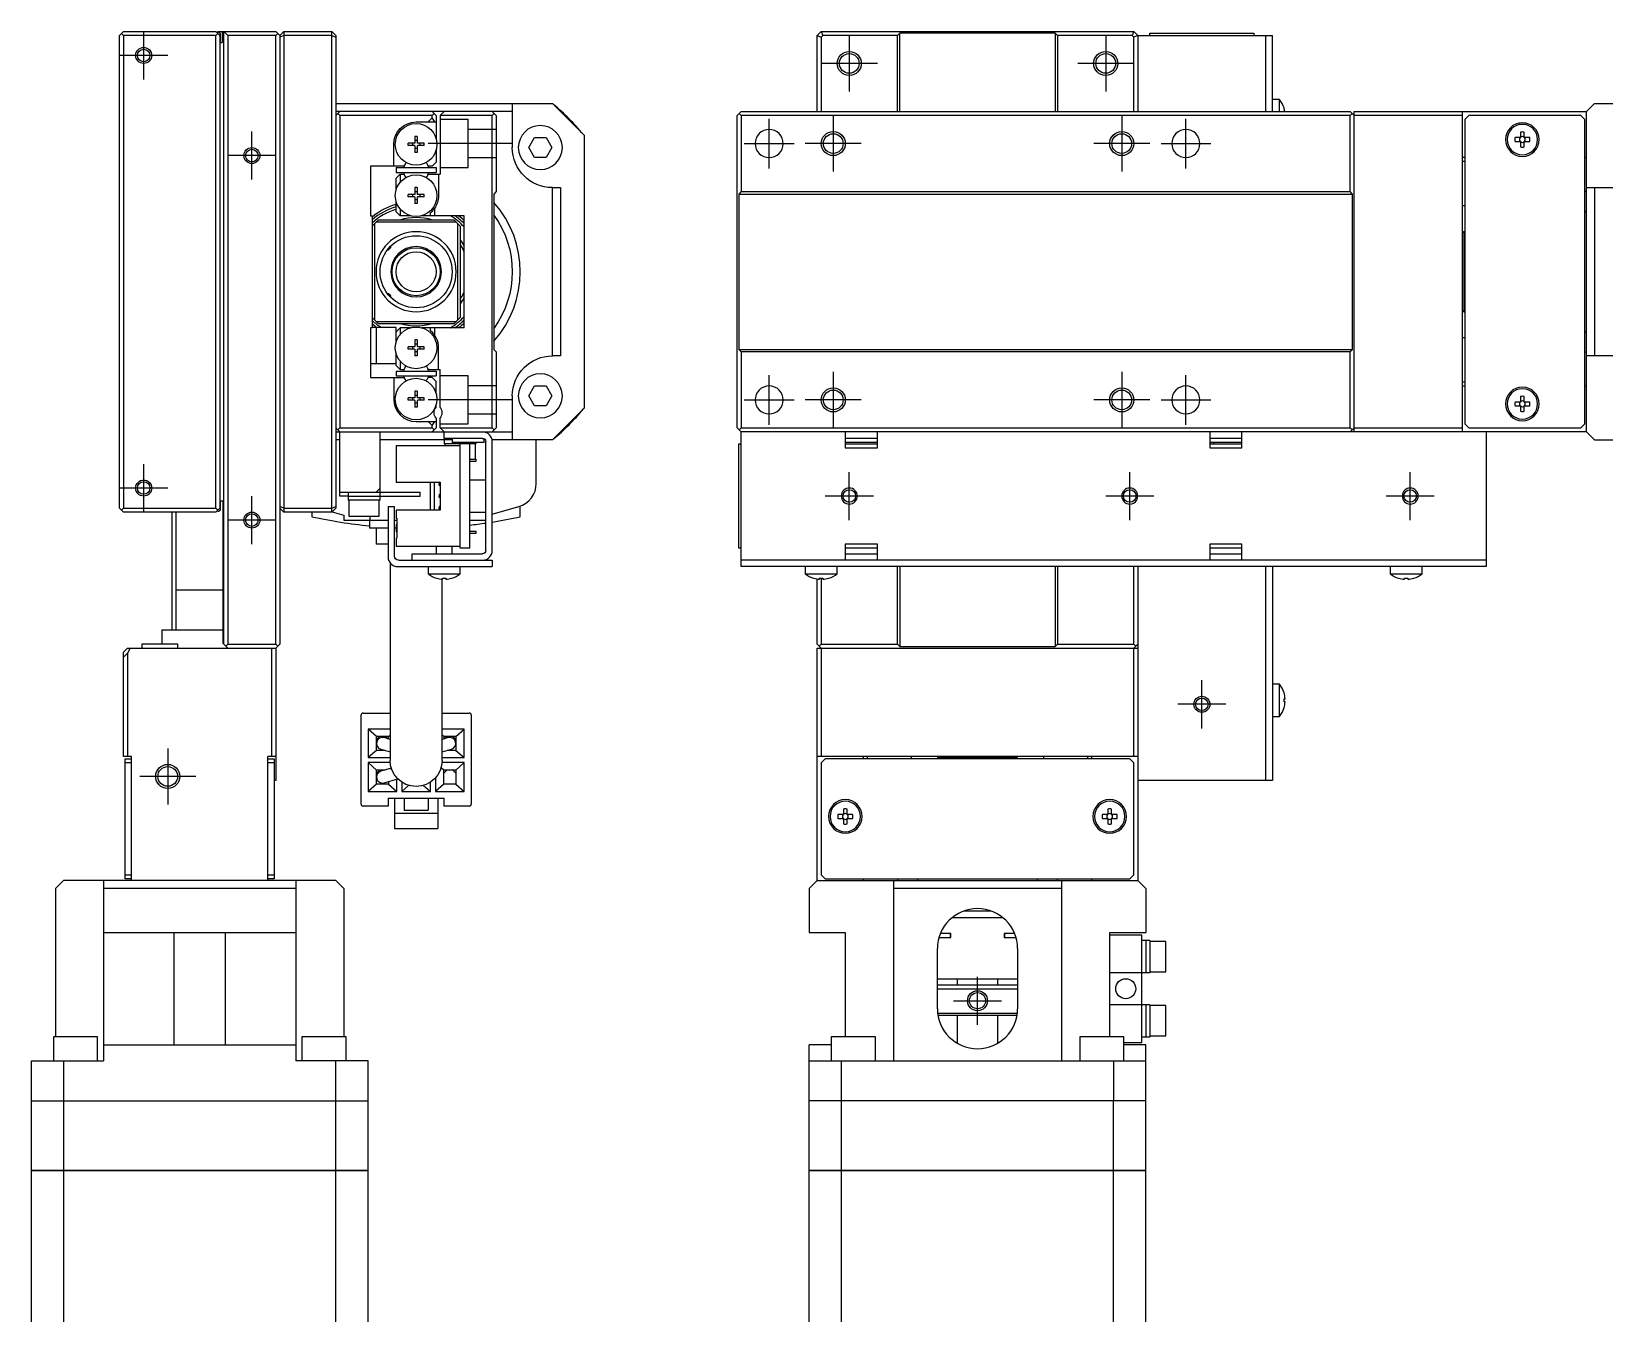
# Model space of a CAD drawing. Extents: x 0 to 805, y -8 to 496.
# Drawn here: x 397.1 to 593.4, y 246.7 to 406.8 of the extents above; entities that cross this region are included whole.
import ezdxf

# ---------------------------------------------------------------- set-up
doc = ezdxf.new("R2010")
doc.units = 0
doc.header["$LTSCALE"] = 0.5
doc.linetypes.add('CENTER', pattern=[50.8, 31.75, -6.35, 6.35, -6.35])
doc.linetypes.add('DASHED', pattern=[19.05, 12.7, -6.35])
for name, color, linetype in [('MSM_CENTER', 1, 'CENTER'), ('MSM_CONTINUOUS', 7, 'CONTINUOUS'), ('MSM_DASHED', 4, 'DASHED'), ('MSM_NARROW', 5, 'CONTINUOUS')]:
    doc.layers.add(name, color=color, linetype=linetype)

msp = doc.modelspace()

# ---------------------------------------------------------------- linework, layer by layer
at = {"layer": 'MSM_CENTER'}
for p, q in [((411.09, 400.8), (411.09, 406.8)), ((499.15, 406.3), (499.15, 399.3)), ((531.15, 406.3), (531.15, 399.3)), ((414.09, 403.8), (408.09, 403.8)), ((502.65, 402.8), (495.65, 402.8)), ((534.65, 402.8), (527.65, 402.8)), ((489.15, 389.7), (489.15, 395.9)), ((497.15, 396.3), (497.15, 389.3)), ((533.15, 396.3), (533.15, 389.3)), ((541.15, 389.7), (541.15, 395.9)), ((424.59, 388.3), (424.59, 394.3)), ((457.09, 392.8), (446.59, 392.8)), ((486.05, 392.8), (492.25, 392.8)), ((500.65, 392.8), (493.65, 392.8)), ((536.65, 392.8), (529.65, 392.8)), ((538.05, 392.8), (544.25, 392.8)), ((427.59, 391.3), (421.59, 391.3)), ((489.15, 357.7), (489.15, 363.9)), ((497.15, 364.3), (497.15, 357.3)), ((533.15, 364.3), (533.15, 357.3)), ((541.15, 357.7), (541.15, 363.9)), ((457.09, 360.8), (446.59, 360.8)), ((486.05, 360.8), (492.25, 360.8)), ((500.65, 360.8), (493.65, 360.8)), ((536.65, 360.8), (529.65, 360.8)), ((538.05, 360.8), (544.25, 360.8)), ((411.09, 346.8), (411.09, 352.8)), ((499.15, 345.8), (499.15, 351.8)), ((534.15, 345.8), (534.15, 351.8)), ((569.15, 345.8), (569.15, 351.8)), ((414.09, 349.8), (408.09, 349.8)), ((424.59, 342.8), (424.59, 348.8)), ((502.15, 348.8), (496.15, 348.8)), ((537.15, 348.8), (531.15, 348.8)), ((572.15, 348.8), (566.15, 348.8)), ((427.59, 345.8), (421.59, 345.8)), ((543.15, 319.8), (543.15, 325.8)), ((546.15, 322.8), (540.15, 322.8)), ((414.09, 317.3), (414.09, 310.3)), ((417.59, 313.8), (410.59, 313.8)), ((515.15, 282.8), (515.15, 288.8)), ((512.15, 285.8), (518.15, 285.8))]:
    msp.add_line(p, q, dxfattribs=at)
at = {"layer": 'MSM_CONTINUOUS'}
for p, q in [((408.59, 406.8), (408.09, 406.3)), ((408.59, 406.3), (408.34, 406.55)), ((408.59, 406.8), (420.09, 406.8)), ((420.09, 406.8), (420.59, 406.3)), ((420.34, 406.55), (420.09, 406.3)), ((420.19, 406.7), (420.39, 406.7)), ((420.29, 406.7), (420.39, 406.8)), ((420.39, 406.8), (427.59, 406.8)), ((420.69, 405.7), (420.69, 406.4)), ((420.89, 406.8), (420.89, 405.4)), ((421.59, 406.3), (421.09, 406.8)), ((421.09, 330.3), (421.09, 406.8)), ((427.59, 406.8), (428.09, 406.3)), ((427.84, 406.55), (427.59, 406.3)), ((428.59, 406.8), (428.09, 406.3)), ((428.59, 406.8), (434.59, 406.8)), ((428.59, 406.8), (428.59, 346.8)), ((434.59, 406.8), (435.09, 406.3)), ((434.59, 346.8), (434.59, 406.8)), ((495.15, 406.3), (495.65, 406.8)), ((495.65, 406.8), (495.86, 406.3)), ((495.65, 406.8), (534.65, 406.8)), ((505.15, 406.3), (505.45, 406.6)), ((524.85, 406.6), (505.45, 406.6)), ((505.45, 396.8), (505.45, 406.6)), ((524.85, 406.6), (525.15, 406.3)), ((524.85, 406.6), (524.85, 396.8)), ((534.65, 406.8), (534.45, 406.3)), ((534.65, 406.8), (535.15, 406.3)), ((536.65, 406.6), (549.65, 406.6)), ((536.65, 406.3), (536.65, 406.6)), ((549.65, 406.6), (549.65, 406.3)), ((408.09, 347.3), (408.09, 406.3)), ((420.09, 406.3), (408.59, 406.3)), ((408.59, 406.3), (408.59, 347.3)), ((420.09, 347.3), (420.09, 406.3)), ((420.59, 406.3), (420.59, 347.3)), ((420.59, 405.4), (420.89, 405.4)), ((421.59, 406.3), (421.59, 330.3)), ((427.59, 406.3), (421.59, 406.3)), ((427.59, 330.3), (427.59, 406.3)), ((428.09, 406.3), (428.09, 330.3)), ((428.59, 406.3), (428.09, 406.09)), ((434.59, 406.3), (428.59, 406.3)), ((434.59, 406.3), (435.09, 406.09)), ((435.09, 406.3), (435.09, 347.3)), ((495.15, 396.8), (495.15, 406.3)), ((495.15, 406.3), (495.65, 406.09)), ((495.86, 406.3), (495.65, 406.09)), ((495.65, 406.09), (495.65, 396.8)), ((505.15, 406.3), (495.86, 406.3)), ((505.15, 396.8), (505.15, 406.3)), ((534.45, 406.3), (525.15, 406.3)), ((525.15, 406.3), (525.15, 396.8)), ((534.65, 406.09), (534.45, 406.3)), ((535.15, 406.3), (534.65, 406.09)), ((534.65, 396.8), (534.65, 406.09)), ((535.15, 406.3), (551.95, 406.3)), ((535.15, 406.3), (535.15, 396.8)), ((551.15, 396.8), (551.15, 406.3)), ((551.95, 396.8), (551.95, 406.3)), ((435.09, 397.8), (462.09, 397.8)), ((457.09, 396.8), (435.09, 396.8)), ((435.09, 396.3), (435.59, 396.8)), ((447.09, 396.8), (447.59, 396.3)), ((448.09, 396.3), (448.59, 396.8)), ((454.59, 396.8), (454.84, 396.55)), ((457.09, 397.8), (457.09, 392.3)), ((466.09, 393.8), (462.09, 397.8)), ((485.65, 396.8), (485.4, 396.55)), ((485.65, 396.8), (561.65, 396.8)), ((552.85, 398.3), (551.95, 398.3)), ((552.85, 396.8), (552.85, 398.3)), ((553.41, 397.23), (553.41, 397.25)), ((561.9, 396.55), (561.65, 396.8)), ((562.15, 396.8), (591.15, 396.8)), ((562.15, 356.8), (562.15, 396.8)), ((575.65, 396.8), (575.65, 356.8)), ((592.15, 397.8), (591.15, 396.8)), ((591.15, 356.8), (591.15, 396.8)), ((592.15, 397.8), (597.65, 397.8)), ((435.59, 396.3), (435.34, 396.55)), ((435.59, 396.3), (435.59, 357.3)), ((447.09, 396.3), (435.59, 396.3)), ((445.09, 395.5), (447.59, 395.5)), ((447.09, 396), (446.59, 395.5)), ((447.34, 396.55), (447.09, 396.3)), ((447.09, 396), (447.09, 396.3)), ((447.44, 395.5), (447.09, 396)), ((447.59, 396.3), (447.59, 393.41)), ((448.09, 396.3), (448.09, 389)), ((454.59, 396.3), (448.09, 396.3)), ((454.84, 396.55), (454.59, 396.3)), ((454.59, 357.3), (454.59, 396.3)), ((454.84, 396.55), (455.09, 396.3)), ((455.09, 396.3), (455.09, 386.8)), ((485.4, 396.55), (485.15, 396.3)), ((485.15, 357.3), (485.15, 396.3)), ((485.4, 396.55), (485.65, 396.3)), ((485.65, 396.3), (485.65, 386.8)), ((561.65, 396.3), (485.65, 396.3)), ((561.65, 396.3), (561.9, 396.55)), ((561.65, 386.8), (561.65, 396.3)), ((562.15, 396.3), (561.9, 396.55)), ((575.65, 396.3), (562.15, 396.3)), ((576.45, 396.3), (575.95, 395.8)), ((575.95, 395.8), (575.95, 357.8)), ((590.45, 396.3), (576.45, 396.3)), ((590.95, 395.8), (590.45, 396.3)), ((590.95, 357.8), (590.95, 395.8)), ((442.29, 390), (442.29, 392.7)), ((444.88, 392.84), (444.09, 392.84)), ((444.09, 392.55), (444.09, 392.84)), ((444.62, 392.84), (444.62, 392.55)), ((445.23, 393.7), (444.94, 393.7)), ((444.94, 393.7), (444.94, 392.9)), ((445.23, 393.17), (444.94, 393.17)), ((445.23, 393.7), (445.23, 392.9)), ((446.09, 392.84), (445.29, 392.84)), ((445.56, 392.84), (445.56, 392.55)), ((446.09, 392.55), (446.09, 392.84)), ((459.14, 392.3), (459.86, 393.55)), ((459.86, 393.55), (461.31, 393.55)), ((461.31, 393.55), (462.03, 392.3)), ((466.09, 359.8), (466.09, 393.8)), ((582.91, 393.54), (582.23, 393.54)), ((582.23, 393.06), (582.91, 393.06)), ((582.91, 394.22), (582.91, 393.54)), ((582.91, 393.06), (582.91, 392.38)), ((583.39, 393.54), (583.39, 394.22)), ((584.07, 393.54), (583.39, 393.54)), ((583.39, 392.38), (583.39, 393.06)), ((583.39, 393.06), (584.07, 393.06)), ((444.88, 392.55), (444.09, 392.55)), ((444.94, 392.49), (444.94, 391.7)), ((444.94, 392.23), (445.23, 392.23)), ((445.23, 391.7), (444.94, 391.7)), ((445.23, 392.49), (445.23, 391.7)), ((446.09, 392.55), (445.29, 392.55)), ((447.59, 391.98), (447.59, 390.5)), ((459.86, 391.05), (459.14, 392.3)), ((461.31, 391.05), (459.86, 391.05)), ((462.03, 392.3), (461.31, 391.05)), ((575.95, 391.05), (575.65, 391.05)), ((591.15, 391.05), (590.95, 391.05)), ((443.57, 390), (439.39, 390)), ((439.39, 390), (439.39, 383.8)), ((442.59, 389.8), (442.59, 389.2)), ((442.59, 389.8), (447.59, 389.8)), ((442.59, 389.2), (447.59, 389.2)), ((442.59, 388.5), (443.09, 389)), ((443.09, 389), (443.09, 387.96)), ((443.09, 389), (443.54, 389)), ((443.54, 389), (443.76, 388.62)), ((443.76, 390.32), (443.57, 390)), ((446.6, 390), (446.55, 390.09)), ((446.55, 388.86), (446.63, 389)), ((447.09, 390), (446.6, 390)), ((446.63, 389), (448.09, 389)), ((447.09, 390), (447.59, 390.5)), ((447.59, 389.8), (447.59, 389.2)), ((447.89, 389), (447.89, 386.3)), ((575.95, 390.55), (575.65, 390.55)), ((442.59, 387.01), (442.59, 388.5)), ((445.23, 387.3), (444.94, 387.3)), ((444.94, 387.3), (444.94, 386.5)), ((445.23, 386.77), (444.94, 386.77)), ((445.23, 387.3), (445.23, 386.5)), ((455.09, 386.8), (454.79, 386.5)), ((462.09, 366.3), (462.09, 387.3)), ((462.09, 387.3), (463.09, 387.3)), ((463.09, 387.3), (463.09, 366.3)), ((485.65, 386.8), (485.35, 386.5)), ((485.65, 386.8), (561.65, 386.8)), ((561.95, 386.5), (561.65, 386.8)), ((591.15, 386.8), (590.95, 386.8)), ((591.15, 387.3), (613.65, 387.3)), ((592.15, 387.3), (592.15, 366.3)), ((442.59, 384.3), (442.59, 385.58)), ((444.88, 386.44), (444.09, 386.44)), ((444.09, 386.15), (444.09, 386.44)), ((444.88, 386.15), (444.09, 386.15)), ((444.62, 386.44), (444.62, 386.15)), ((444.94, 386.09), (444.94, 385.3)), ((444.94, 385.83), (445.23, 385.83)), ((445.23, 385.3), (444.94, 385.3)), ((445.23, 386.09), (445.23, 385.3)), ((446.09, 386.44), (445.29, 386.44)), ((446.09, 386.15), (445.29, 386.15)), ((445.56, 386.44), (445.56, 386.15)), ((446.09, 386.15), (446.09, 386.44)), ((454.79, 386.5), (454.79, 367.1)), ((485.35, 386.5), (485.35, 367.1)), ((485.35, 386.5), (561.95, 386.5)), ((561.95, 367.1), (561.95, 386.5)), ((575.65, 385.05), (575.95, 385.05)), ((439.39, 383.8), (439.59, 383.8)), ((439.59, 383.8), (439.59, 369.8)), ((440.09, 383), (439.89, 382.8)), ((440.09, 383), (440.39, 383.3)), ((450.09, 383), (440.09, 383)), ((440.39, 383.3), (449.79, 383.3)), ((443.09, 383.8), (442.59, 384.3)), ((443.09, 384.64), (443.09, 383.8)), ((444.37, 383.8), (443.09, 383.8)), ((451.09, 383.8), (445.8, 383.8)), ((446.89, 383.8), (446.89, 384.15)), ((447.39, 384.7), (447.39, 383.8)), ((449.79, 383.3), (450.59, 382.5)), ((451.09, 369.8), (451.09, 383.8)), ((591.15, 384.3), (590.95, 384.3)), ((439.59, 382.5), (439.89, 382.8)), ((439.89, 382.8), (439.89, 370.8)), ((450.29, 370.8), (450.29, 382.8)), ((450.59, 382.5), (450.59, 371.1)), ((575.85, 381.8), (575.65, 381.6)), ((575.85, 381.8), (575.85, 371.8)), ((575.95, 381.8), (575.85, 381.8)), ((441.52, 379.55), (441.66, 379.55)), ((441.66, 379.55), (441.89, 379.77)), ((441.66, 379.55), (441.66, 379.72)), ((441.89, 379.96), (441.89, 379.77)), ((443.71, 379.6), (443.64, 379.6)), ((443.71, 379.6), (443.78, 379.66)), ((446.4, 379.66), (446.46, 379.6)), ((446.53, 379.6), (446.46, 379.6)), ((442.12, 377.86), (442.12, 377.86)), ((448.05, 377.86), (448.05, 377.86)), ((441.66, 374.05), (441.52, 374.05)), ((441.52, 374.05), (441.52, 374.05)), ((441.66, 373.88), (441.66, 374.05)), ((441.89, 373.82), (441.66, 374.05)), ((441.89, 373.82), (441.89, 373.63)), ((439.89, 370.8), (439.59, 371.1)), ((450.59, 371.1), (450.29, 370.8)), ((575.65, 372), (575.85, 371.8)), ((575.85, 371.8), (575.95, 371.8)), ((439.59, 369.8), (439.39, 369.8)), ((439.39, 369.8), (439.39, 363.6)), ((442.59, 369.85), (439.59, 369.85)), ((439.89, 370.8), (440.09, 370.6)), ((440.39, 370.3), (440.09, 370.6)), ((440.09, 370.6), (450.09, 370.6)), ((440.09, 369.85), (440.09, 365.35)), ((449.79, 370.3), (440.39, 370.3)), ((442.59, 368.01), (442.59, 369.85)), ((442.59, 369.3), (443.09, 369.8)), ((443.09, 369.8), (443.09, 368.96)), ((444.37, 369.8), (443.09, 369.8)), ((451.09, 369.8), (445.8, 369.8)), ((446.89, 369.44), (446.89, 369.8)), ((447.39, 369.8), (447.39, 368.89)), ((450.09, 370.6), (449.79, 370.3)), ((450.09, 370.6), (450.29, 370.8)), ((590.95, 369.3), (591.15, 369.3)), ((444.88, 367.44), (444.09, 367.44)), ((444.09, 367.15), (444.09, 367.44)), ((444.88, 367.15), (444.09, 367.15)), ((444.62, 367.44), (444.62, 367.15)), ((445.23, 368.3), (444.94, 368.3)), ((444.94, 368.3), (444.94, 367.5)), ((445.23, 367.77), (444.94, 367.77)), ((445.23, 368.3), (445.23, 367.5)), ((446.09, 367.44), (445.29, 367.44)), ((446.09, 367.15), (445.29, 367.15)), ((445.56, 367.44), (445.56, 367.15)), ((446.09, 367.15), (446.09, 367.44)), ((447.89, 364.6), (447.89, 367.3)), ((575.95, 368.55), (575.65, 368.55)), ((439.39, 365.35), (442.59, 365.35)), ((442.59, 365.1), (442.59, 366.58)), ((443.09, 365.64), (443.09, 364.6)), ((444.94, 367.09), (444.94, 366.3)), ((444.94, 366.83), (445.23, 366.83)), ((445.23, 366.3), (444.94, 366.3)), ((445.23, 367.09), (445.23, 366.3)), ((454.79, 367.1), (455.09, 366.8)), ((455.09, 366.8), (455.09, 357.3)), ((463.09, 366.3), (462.09, 366.3)), ((485.35, 367.1), (485.65, 366.8)), ((485.35, 367.1), (561.95, 367.1)), ((485.65, 366.8), (485.65, 357.3)), ((561.65, 366.8), (485.65, 366.8)), ((561.65, 366.8), (561.95, 367.1)), ((561.65, 357.3), (561.65, 366.8)), ((590.95, 366.8), (591.15, 366.8)), ((613.65, 366.3), (591.15, 366.3)), ((439.39, 363.6), (443.57, 363.6)), ((442.29, 363.6), (442.29, 360.9)), ((443.09, 364.6), (442.59, 365.1)), ((442.59, 364.4), (442.59, 363.8)), ((442.59, 364.4), (447.59, 364.4)), ((442.59, 363.8), (447.59, 363.8)), ((443.09, 364.6), (443.54, 364.6)), ((443.76, 364.97), (443.54, 364.6)), ((443.57, 363.6), (443.76, 363.27)), ((446.63, 364.6), (446.55, 364.74)), ((446.55, 363.51), (446.6, 363.6)), ((447.09, 363.6), (446.6, 363.6)), ((446.63, 364.6), (448.09, 364.6)), ((447.59, 363.1), (447.09, 363.6)), ((447.59, 364.4), (447.59, 363.8)), ((448.09, 359.86), (448.09, 364.6)), ((445.23, 361.9), (444.94, 361.9)), ((444.94, 361.9), (444.94, 361.1)), ((445.23, 361.37), (444.94, 361.37)), ((445.23, 361.9), (445.23, 361.1)), ((447.59, 361.61), (447.59, 363.1)), ((457.09, 361.3), (457.09, 355.8)), ((459.14, 361.3), (459.86, 362.55)), ((459.86, 360.05), (459.14, 361.3)), ((459.86, 362.55), (461.31, 362.55)), ((461.31, 362.55), (462.03, 361.3)), ((462.03, 361.3), (461.31, 360.05)), ((575.65, 363.05), (575.95, 363.05)), ((575.65, 362.55), (575.95, 362.55)), ((590.95, 362.55), (591.15, 362.55)), ((444.88, 361.04), (444.09, 361.04)), ((444.09, 360.75), (444.09, 361.04)), ((444.88, 360.75), (444.09, 360.75)), ((444.62, 361.04), (444.62, 360.75)), ((444.94, 360.69), (444.94, 359.9)), ((444.94, 360.43), (445.23, 360.43)), ((445.23, 359.9), (444.94, 359.9)), ((445.23, 360.69), (445.23, 359.9)), ((446.09, 361.04), (445.29, 361.04)), ((446.09, 360.75), (445.29, 360.75)), ((445.56, 361.04), (445.56, 360.75)), ((446.09, 360.75), (446.09, 361.04)), ((447.59, 359.86), (447.59, 360.18)), ((461.31, 360.05), (459.86, 360.05)), ((462.09, 355.8), (466.09, 359.8)), ((582.91, 360.54), (582.23, 360.54)), ((582.23, 360.06), (582.91, 360.06)), ((582.91, 361.22), (582.91, 360.54)), ((582.91, 360.06), (582.91, 359.38)), ((583.39, 360.54), (583.39, 361.22)), ((584.07, 360.54), (583.39, 360.54)), ((583.39, 359.38), (583.39, 360.06)), ((583.39, 360.06), (584.07, 360.06)), ((435.59, 356.8), (435.09, 357.3)), ((435.34, 357.05), (435.59, 357.3)), ((435.59, 357.3), (447.09, 357.3)), ((445.09, 358.1), (447.59, 358.1)), ((446.59, 358.1), (447.09, 357.6)), ((447.09, 357.6), (447.44, 358.1)), ((447.09, 357.3), (447.09, 357.6)), ((447.09, 357.3), (447.34, 357.05)), ((447.59, 357.3), (447.09, 356.8)), ((447.59, 358.54), (447.59, 357.3)), ((448.09, 357.3), (448.09, 358.54)), ((448.09, 357.3), (454.59, 357.3)), ((448.59, 356.8), (448.09, 357.3)), ((454.59, 357.3), (454.84, 357.05)), ((455.09, 357.3), (454.84, 357.05)), ((485.15, 357.3), (485.4, 357.05)), ((485.65, 357.3), (485.4, 357.05)), ((485.65, 357.3), (561.65, 357.3)), ((561.65, 356.8), (562.15, 357.3)), ((561.9, 357.05), (561.65, 357.3)), ((562.15, 357.3), (575.65, 357.3)), ((575.95, 357.8), (576.45, 357.3)), ((576.45, 357.3), (590.45, 357.3)), ((590.45, 357.3), (590.95, 357.8)), ((435.09, 356.8), (457.09, 356.8)), ((435.59, 355.8), (435.09, 355.8)), ((435.59, 348.8), (435.59, 356.8)), ((440.59, 348.3), (440.59, 356.8)), ((449.59, 355.8), (440.59, 355.8)), ((448.59, 356), (448.59, 356.8)), ((453.39, 356), (448.59, 356)), ((448.59, 355.8), (448.59, 355.3)), ((449.59, 356), (449.59, 355.5)), ((453.59, 355.5), (449.59, 355.5)), ((452.59, 355.3), (452.59, 355.5)), ((453.59, 355.5), (453.59, 355.94)), ((453.73, 355.8), (453.59, 355.8)), ((453.79, 342), (453.79, 355.6)), ((462.09, 355.8), (454.57, 355.8)), ((454.84, 357.05), (454.59, 356.8)), ((454.59, 342), (454.59, 355.6)), ((460.09, 350.38), (460.09, 355.8)), ((485.4, 357.05), (485.65, 356.8)), ((591.15, 356.8), (485.65, 356.8)), ((485.65, 340), (485.65, 356.8)), ((498.65, 356.8), (498.65, 354.8)), ((499.6, 356), (498.65, 356)), ((502.65, 355.5), (498.65, 355.5)), ((501.71, 356), (499.6, 356)), ((502.65, 356), (501.71, 356)), ((502.65, 354.8), (502.65, 356.8)), ((544.15, 356.8), (544.15, 354.8)), ((545.1, 356), (544.15, 356)), ((548.15, 355.5), (544.15, 355.5)), ((544.65, 355.3), (544.65, 355.5)), ((547.21, 356), (545.1, 356)), ((548.15, 356), (547.21, 356)), ((548.15, 354.8), (548.15, 356.8)), ((578.65, 356.8), (578.65, 340)), ((591.15, 356.8), (592.15, 355.8)), ((592.15, 355.8), (597.65, 355.8)), ((442.59, 355.05), (442.59, 350.55)), ((450.59, 355.05), (442.59, 355.05)), ((452.59, 355.3), (448.59, 355.3)), ((448.69, 355.3), (448.69, 355.05)), ((450.59, 342.3), (450.59, 355.3)), ((451.79, 342.3), (451.79, 355.3)), ((451.79, 353.42), (452.59, 353.42)), ((452.49, 353.42), (452.49, 355.3)), ((452.59, 353.17), (452.59, 353.42)), ((485.35, 342.3), (485.35, 355.3)), ((485.35, 355.3), (485.65, 355.3)), ((498.65, 355.3), (502.65, 355.3)), ((498.65, 354.8), (502.65, 354.8)), ((544.15, 355.3), (548.15, 355.3)), ((544.15, 354.8), (548.15, 354.8)), ((451.79, 353.17), (452.59, 353.17)), ((440.59, 349.8), (440.09, 349.3)), ((442.59, 350.55), (448.09, 350.55)), ((446.89, 347.05), (446.89, 350.55)), ((447.39, 347.05), (447.39, 350.55)), ((448.09, 350.55), (448.09, 347.05)), ((453.79, 350.8), (451.79, 350.8)), ((420.59, 348.2), (420.99, 348.2)), ((420.69, 347.2), (420.69, 347.9)), ((420.99, 330.4), (420.99, 348.2)), ((428.59, 347.3), (428.09, 347.5)), ((434.59, 347.3), (435.09, 347.5)), ((435.59, 349.3), (445.59, 349.3)), ((436.59, 348.8), (435.59, 348.8)), ((436.59, 349.3), (436.59, 348.3)), ((436.59, 348.8), (445.59, 348.8)), ((440.59, 348.3), (436.59, 348.3)), ((440.59, 348.3), (436.59, 348.3)), ((436.69, 348.3), (436.69, 346.3)), ((440.49, 346.3), (440.49, 348.3)), ((441.59, 347.5), (442.39, 347.5)), ((441.59, 347.5), (441.59, 341.2)), ((442.39, 341.3), (442.39, 347.5)), ((445.59, 348.8), (445.59, 349.3)), ((454.59, 346.54), (457.91, 347.49)), ((458.09, 346.23), (458.09, 347.55)), ((408.09, 347.3), (408.59, 346.8)), ((408.34, 347.05), (408.59, 347.3)), ((408.59, 347.3), (420.09, 347.3)), ((420.09, 346.8), (408.59, 346.8)), ((414.59, 346.8), (414.59, 332.1)), ((415.09, 346.8), (415.09, 332.1)), ((420.09, 347.3), (420.34, 347.05)), ((420.59, 347.3), (420.09, 346.8)), ((420.39, 346.9), (420.19, 346.9)), ((428.09, 347.3), (428.59, 346.8)), ((428.59, 347.3), (434.59, 347.3)), ((434.59, 346.8), (428.59, 346.8)), ((432.09, 346.8), (432.09, 346.23)), ((434.59, 346.8), (435.09, 347.3)), ((434.61, 346.82), (436.09, 346.4)), ((436.09, 346.4), (436.09, 345.8)), ((436.09, 345.8), (441.59, 345.8)), ((436.69, 346.3), (440.49, 346.3)), ((439.27, 345.8), (439.27, 344.8)), ((439.31, 346.3), (439.31, 345.8)), ((442.39, 345.8), (442.69, 345.8)), ((442.59, 347.05), (442.59, 346.05)), ((448.09, 347.05), (442.59, 347.05)), ((442.59, 346.05), (442.69, 346.05)), ((442.69, 346.05), (442.69, 343.55)), ((451.79, 346.8), (453.79, 346.8)), ((451.79, 345.8), (453.79, 345.8)), ((441.59, 344.8), (439.27, 344.8)), ((440.09, 344.8), (440.09, 342.8)), ((442.59, 344.8), (442.39, 344.8)), ((442.69, 345.25), (442.59, 345.25)), ((442.59, 345.25), (442.59, 344.35)), ((442.69, 344.87), (442.59, 344.87)), ((442.69, 344.72), (442.59, 344.72)), ((442.69, 344.35), (442.59, 344.35)), ((451.79, 344.42), (452.59, 344.42)), ((451.79, 344.17), (452.59, 344.17)), ((452.59, 344.17), (452.59, 344.42)), ((441.59, 342.8), (440.09, 342.8)), ((442.59, 343.55), (442.59, 342.55)), ((442.59, 343.55), (442.69, 343.55)), ((442.59, 342.55), (450.59, 342.55)), ((444.59, 340.8), (444.59, 341.6)), ((444.59, 341.6), (453.39, 341.6)), ((447.59, 342.55), (447.59, 341.6)), ((449.59, 341.6), (449.59, 342.55)), ((451.79, 342.3), (450.59, 342.3)), ((485.65, 342.3), (485.35, 342.3)), ((498.65, 342.8), (498.65, 340.8)), ((502.65, 342.8), (498.65, 342.8)), ((502.65, 342.3), (498.65, 342.3)), ((498.65, 341.6), (502.65, 341.6)), ((502.65, 340.8), (502.65, 342.8)), ((548.15, 342.8), (544.15, 342.8)), ((544.15, 342.8), (544.15, 340.8)), ((548.15, 342.3), (544.15, 342.3)), ((544.15, 341.6), (548.15, 341.6)), ((548.15, 340.8), (548.15, 342.8)), ((441.84, 340.46), (441.84, 315.8)), ((442.79, 340), (454.59, 340)), ((442.89, 340.8), (454.59, 340.8)), ((446.59, 340), (446.59, 339.1)), ((450.59, 339.1), (450.59, 340)), ((454.59, 340.8), (454.59, 340)), ((578.65, 340.8), (485.65, 340.8)), ((578.65, 340), (485.65, 340)), ((493.65, 340), (493.65, 339.1)), ((497.65, 339.1), (497.65, 340)), ((505.15, 330.3), (505.15, 340)), ((505.45, 340), (505.45, 330)), ((524.85, 340), (524.85, 330)), ((525.15, 340), (525.15, 330.3)), ((534.65, 330.3), (534.65, 340)), ((535.15, 340), (535.15, 300.8)), ((551.15, 313.3), (551.15, 340)), ((551.95, 340), (551.95, 313.3)), ((566.65, 340), (566.65, 339.1)), ((570.65, 339.1), (570.65, 340)), ((446.59, 339.1), (450.59, 339.1)), ((447.64, 338.54), (447.66, 338.54)), ((448.34, 315.8), (448.34, 338.41)), ((448.39, 338.54), (448.79, 338.54)), ((448.39, 338.41), (448.39, 338.54)), ((448.79, 338.54), (448.79, 338.41)), ((449.51, 338.54), (449.54, 338.54)), ((493.65, 339.1), (497.65, 339.1)), ((494.7, 338.54), (494.72, 338.54)), ((495.15, 330.3), (495.15, 338.44)), ((495.45, 338.54), (495.85, 338.54)), ((495.45, 338.41), (495.45, 338.54)), ((495.65, 338.54), (495.65, 330.3)), ((495.85, 338.54), (495.85, 338.41)), ((496.58, 338.54), (496.6, 338.54)), ((566.65, 339.1), (570.65, 339.1)), ((567.7, 338.54), (567.72, 338.54)), ((568.45, 338.54), (568.85, 338.54)), ((568.45, 338.41), (568.45, 338.54)), ((568.85, 338.54), (568.85, 338.41)), ((569.58, 338.54), (569.6, 338.54)), ((415.09, 337.1), (420.99, 337.1)), ((413.34, 332.1), (420.99, 332.1)), ((413.34, 332.1), (413.34, 330.3)), ((415.34, 330.3), (410.84, 330.3)), ((410.84, 330.3), (410.84, 329.8)), ((415.34, 329.8), (415.34, 330.3)), ((420.99, 330.4), (421.59, 329.8)), ((421.34, 330.05), (421.59, 330.3)), ((421.59, 330.3), (427.59, 330.3)), ((427.59, 330.3), (427.84, 330.05)), ((428.09, 330.3), (427.59, 329.8)), ((495.15, 330.3), (495.4, 330.05)), ((495.4, 330.05), (495.65, 330.3)), ((495.4, 330.05), (495.65, 329.8)), ((495.65, 330.3), (505.15, 330.3)), ((505.15, 330.3), (505.45, 330)), ((505.45, 330), (524.85, 330)), ((524.85, 330), (525.15, 330.3)), ((525.15, 330.3), (534.65, 330.3)), ((534.65, 330.3), (534.9, 330.05)), ((534.65, 329.8), (535.15, 330.3)), ((408.59, 329.3), (409.09, 329.8)), ((408.59, 316.3), (408.59, 329.3)), ((409.09, 329.18), (408.59, 328.68)), ((409.39, 329.8), (409.09, 329.18)), ((409.09, 329.8), (427.59, 329.8)), ((409.09, 329.18), (409.09, 316.3)), ((427.09, 316.3), (427.09, 329.8)), ((427.59, 329.8), (427.59, 313.3)), ((495.15, 329.8), (535.15, 329.8)), ((495.15, 300.8), (495.15, 329.8)), ((495.65, 329.8), (495.65, 316.3)), ((534.65, 316.3), (534.65, 329.8)), ((552.85, 325.3), (551.95, 325.3)), ((552.85, 321.3), (552.85, 325.3)), ((553.41, 324.23), (553.41, 324.25)), ((553.41, 323.5), (553.54, 323.5)), ((553.41, 323.1), (553.41, 323.5)), ((553.54, 323.1), (553.41, 323.1)), ((553.41, 322.35), (553.41, 322.37)), ((438.19, 321.4), (438.19, 310.4)), ((438.49, 321.7), (441.84, 321.7)), ((448.34, 321.7), (451.69, 321.7)), ((451.99, 310.4), (451.99, 321.4)), ((551.95, 321.3), (552.85, 321.3)), ((441.84, 319.7), (439.09, 319.7)), ((439.09, 319.7), (439.09, 316.15)), ((440.14, 318.8), (439.09, 319.7)), ((441.64, 318.8), (440.14, 318.8)), ((440.14, 317.05), (440.14, 318.8)), ((440.14, 318.42), (440.51, 318.8)), ((441.84, 318.42), (441.1, 318.64)), ((441.26, 318.8), (441.55, 318.51)), ((441.64, 318.8), (441.84, 318.97)), ((441.64, 318.48), (441.64, 318.8)), ((451.09, 319.7), (448.34, 319.7)), ((448.54, 318.8), (448.34, 318.97)), ((449.07, 318.64), (448.34, 318.42)), ((450.04, 318.8), (448.54, 318.8)), ((448.54, 318.8), (448.54, 318.48)), ((448.62, 318.51), (448.91, 318.8)), ((449.66, 318.8), (450.04, 318.42)), ((450.04, 318.8), (451.09, 319.7)), ((450.04, 318.8), (450.04, 317.05)), ((451.09, 316.15), (451.09, 319.7)), ((409.59, 316.3), (408.59, 316.3)), ((409.59, 300.8), (409.59, 316.3)), ((427.59, 316.3), (426.59, 316.3)), ((426.59, 300.8), (426.59, 316.3)), ((440.14, 317.05), (439.09, 316.15)), ((439.09, 316.15), (441.84, 316.15)), ((441.2, 317.05), (440.14, 317.05)), ((440.67, 317.2), (441.84, 316.86)), ((448.34, 316.86), (449.5, 317.2)), ((448.34, 316.15), (451.09, 316.15)), ((450.04, 317.05), (448.97, 317.05)), ((450.04, 317.05), (451.09, 316.15)), ((535.15, 316.3), (495.15, 316.3)), ((500.9, 316.3), (500.9, 316)), ((501.4, 316.3), (501.4, 316)), ((506.9, 316), (506.9, 316.3)), ((510.35, 316.3), (510.15, 316.1)), ((520.15, 316.1), (510.15, 316.1)), ((510.15, 316.1), (510.15, 316)), ((520.15, 316.1), (519.95, 316.3)), ((520.15, 316), (520.15, 316.1)), ((523.4, 316.3), (523.4, 316)), ((528.9, 316), (528.9, 316.3)), ((529.4, 316), (529.4, 316.3)), ((408.79, 316), (409.59, 316)), ((408.79, 301), (408.79, 316)), ((409.59, 315.5), (408.79, 315.5)), ((426.59, 316), (427.39, 316)), ((427.39, 315.5), (426.59, 315.5)), ((427.39, 316), (427.39, 301)), ((441.85, 315.55), (439.09, 315.55)), ((439.09, 315.55), (439.09, 311.9)), ((440.14, 314.6), (439.09, 315.55)), ((440.14, 312.85), (440.14, 314.6)), ((441.23, 314.6), (440.14, 314.6)), ((440.14, 314.22), (440.51, 314.6)), ((441.99, 314.81), (440.68, 314.44)), ((441.82, 314.76), (441.96, 314.89)), ((448.54, 314.6), (448.21, 314.89)), ((451.09, 315.55), (448.33, 315.55)), ((450.04, 314.6), (448.54, 314.6)), ((448.54, 312.85), (448.54, 314.6)), ((448.54, 314.22), (448.91, 314.6)), ((449.66, 314.6), (450.04, 314.22)), ((450.04, 314.6), (451.09, 315.55)), ((450.04, 314.6), (450.04, 312.85)), ((451.09, 311.9), (451.09, 315.55)), ((496.15, 316), (495.65, 315.5)), ((495.65, 315.5), (495.65, 301.5)), ((534.15, 316), (496.15, 316)), ((534.65, 315.5), (534.15, 316)), ((534.65, 301.5), (534.65, 315.5)), ((427.59, 313.3), (427.39, 313.3)), ((440.14, 312.85), (439.09, 311.9)), ((441.64, 312.85), (440.14, 312.85)), ((441.09, 313), (442.81, 313.48)), ((441.64, 313.15), (441.64, 312.85)), ((441.64, 312.85), (442.69, 311.9)), ((442.69, 311.9), (442.69, 313.45)), ((443.29, 313.09), (443.29, 311.9)), ((444.15, 312.68), (443.29, 311.9)), ((446.02, 312.68), (446.89, 311.9)), ((446.89, 311.9), (446.89, 313.09)), ((447.49, 313.61), (447.49, 311.9)), ((448.54, 312.85), (447.49, 311.9)), ((450.04, 312.85), (448.54, 312.85)), ((450.04, 312.85), (451.09, 311.9)), ((551.95, 313.3), (535.15, 313.3)), ((439.09, 311.9), (442.69, 311.9)), ((441.59, 311.1), (448.59, 311.1)), ((441.59, 311.1), (441.59, 310.1)), ((442.39, 311.1), (442.39, 307.3)), ((443.29, 311.9), (446.89, 311.9)), ((443.59, 311.1), (443.59, 309.6)), ((446.59, 311.1), (446.59, 309.6)), ((447.49, 311.9), (451.09, 311.9)), ((447.79, 311.1), (447.79, 307.3)), ((448.59, 310.1), (448.59, 311.1)), ((441.59, 310.1), (438.49, 310.1)), ((442.39, 309.21), (447.79, 309.21)), ((443.59, 309.6), (446.59, 309.6)), ((451.69, 310.1), (448.59, 310.1)), ((498.41, 309.04), (497.73, 309.04)), ((497.73, 308.56), (498.41, 308.56)), ((498.41, 309.72), (498.41, 309.04)), ((498.41, 308.56), (498.41, 307.88)), ((498.89, 309.04), (498.89, 309.72)), ((499.57, 309.04), (498.89, 309.04)), ((498.89, 308.56), (499.57, 308.56)), ((498.89, 307.88), (498.89, 308.56)), ((531.41, 309.04), (530.73, 309.04)), ((530.73, 308.56), (531.41, 308.56)), ((531.41, 309.72), (531.41, 309.04)), ((531.41, 308.56), (531.41, 307.88)), ((531.89, 309.04), (531.89, 309.72)), ((532.57, 309.04), (531.89, 309.04)), ((531.89, 307.88), (531.89, 308.56)), ((531.89, 308.56), (532.57, 308.56)), ((442.39, 307.3), (447.79, 307.3)), ((401.09, 300.8), (400.09, 299.8)), ((435.09, 300.8), (401.09, 300.8)), ((406.09, 300.8), (406.09, 278.3)), ((408.79, 301.5), (409.59, 301.5)), ((409.59, 301), (408.79, 301)), ((426.59, 301.5), (427.39, 301.5)), ((427.39, 301), (426.59, 301)), ((430.09, 300.8), (430.09, 278.3)), ((436.09, 299.8), (435.09, 300.8)), ((495.15, 300.8), (494.15, 299.8)), ((495.15, 300.8), (535.15, 300.8)), ((495.65, 301.5), (496.15, 301)), ((496.15, 301), (534.15, 301)), ((500.9, 301), (500.9, 300.8)), ((504.65, 300.8), (504.65, 278.3)), ((505.15, 301), (505.15, 300.8)), ((507.65, 301), (507.65, 300.8)), ((522.65, 300.8), (522.65, 301)), ((525.15, 300.8), (525.15, 301)), ((525.65, 300.8), (525.65, 278.3)), ((529.4, 300.8), (529.4, 301)), ((534.15, 301), (534.65, 301.5)), ((536.15, 299.8), (535.15, 300.8)), ((400.09, 299.8), (400.09, 281.3)), ((430.09, 299.8), (406.09, 299.8)), ((436.09, 299.8), (436.09, 281.3)), ((494.15, 299.8), (494.15, 294.3)), ((525.65, 299.8), (504.65, 299.8)), ((536.15, 299.8), (536.15, 294.3)), ((513.45, 297), (516.86, 297)), ((513.9, 297), (513.9, 297.14)), ((516.4, 297.14), (516.4, 297)), ((512.02, 296.2), (518.28, 296.2)), ((406.09, 294.3), (430.09, 294.3)), ((414.87, 294.3), (414.87, 280.3)), ((421.3, 280.3), (421.3, 294.3)), ((494.15, 294.3), (498.65, 294.3)), ((498.65, 294.3), (498.65, 281.3)), ((510.35, 293.7), (511.82, 293.7)), ((511.82, 294.2), (510.53, 294.2)), ((511.8, 293.7), (511.8, 294.2)), ((511.82, 293.7), (511.82, 294.2)), ((519.78, 294.2), (518.49, 294.2)), ((518.49, 294.2), (518.49, 293.7)), ((518.49, 293.7), (519.95, 293.7)), ((518.5, 294.2), (518.5, 293.7)), ((531.65, 294.3), (536.15, 294.3)), ((531.65, 281.3), (531.65, 294.3)), ((535.65, 294), (531.65, 294)), ((535.65, 280.6), (535.65, 294)), ((536.65, 293.3), (535.65, 293.3)), ((536.15, 293.3), (536.15, 289.3)), ((536.65, 293.3), (536.65, 289.3)), ((538.65, 293.2), (536.65, 293.2)), ((538.65, 289.4), (538.65, 293.2)), ((510.15, 284.8), (510.15, 292.3)), ((520.15, 292.3), (520.15, 284.8)), ((536.65, 289.3), (531.65, 289.3)), ((536.65, 289.4), (538.65, 289.4)), ((520.15, 288.5), (510.15, 288.5)), ((510.15, 287.8), (520.15, 287.8)), ((510.15, 287.3), (520.15, 287.3)), ((512.65, 287.8), (512.65, 288.5)), ((517.65, 288.5), (517.65, 287.8)), ((536.65, 285.3), (531.65, 285.3)), ((536.15, 285.3), (536.15, 281.3)), ((536.65, 285.3), (536.65, 281.3)), ((538.65, 285.2), (536.65, 285.2)), ((538.65, 281.4), (538.65, 285.2)), ((520.12, 284.2), (510.19, 284.2)), ((510.22, 284), (520.09, 284)), ((512.65, 280.47), (512.65, 284)), ((517.65, 284), (517.65, 280.47)), ((405.34, 281.3), (399.84, 281.3)), ((399.84, 281.3), (399.84, 278.3)), ((405.34, 278.3), (405.34, 281.3)), ((436.34, 281.3), (430.84, 281.3)), ((430.84, 281.3), (430.84, 278.3)), ((436.34, 278.3), (436.34, 281.3)), ((502.4, 281.3), (496.9, 281.3)), ((496.9, 281.3), (496.9, 278.3)), ((502.4, 278.3), (502.4, 281.3)), ((533.4, 281.3), (527.9, 281.3)), ((527.9, 281.3), (527.9, 278.3)), ((533.4, 278.3), (533.4, 281.3)), ((535.65, 281.3), (536.65, 281.3)), ((536.65, 281.4), (538.65, 281.4)), ((406.09, 280.3), (430.09, 280.3)), ((494.15, 264.6), (494.15, 280.3)), ((496.9, 280.3), (494.15, 280.3)), ((533.4, 280.6), (535.65, 280.6)), ((536.15, 280.3), (533.4, 280.3)), ((536.15, 264.6), (536.15, 280.3)), ((397.09, 264.6), (397.09, 278.3)), ((397.09, 278.3), (406.09, 278.3)), ((401.09, 278.3), (401.09, 273.3)), ((439.09, 278.3), (430.09, 278.3)), ((435.09, 273.3), (435.09, 278.3)), ((439.09, 264.6), (439.09, 278.3)), ((494.15, 278.3), (536.15, 278.3)), ((498.15, 278.3), (498.15, 273.3)), ((532.15, 273.3), (532.15, 278.3)), ((397.09, 273.3), (439.09, 273.3)), ((401.12, 264.6), (401.12, 273.3)), ((435.06, 264.6), (435.06, 273.3)), ((536.15, 273.3), (494.15, 273.3)), ((498.18, 264.6), (498.18, 273.3)), ((532.12, 264.6), (532.12, 273.3)), ((439.09, 264.6), (397.09, 264.6)), ((397.09, 240.6), (397.09, 264.55)), ((439.09, 264.55), (397.09, 264.55)), ((397.14, 264.55), (397.14, 264.6)), ((401.12, 240.6), (401.12, 264.55)), ((401.37, 264.55), (401.37, 264.6)), ((434.8, 264.55), (434.8, 264.6)), ((435.06, 240.6), (435.06, 264.55)), ((439.04, 264.55), (439.04, 264.6)), ((439.09, 240.6), (439.09, 264.55)), ((536.15, 264.6), (494.15, 264.6)), ((494.15, 240.6), (494.15, 264.55)), ((536.15, 264.55), (494.15, 264.55)), ((494.2, 264.55), (494.2, 264.6)), ((498.18, 240.6), (498.18, 264.55)), ((498.44, 264.55), (498.44, 264.6)), ((531.87, 264.55), (531.87, 264.6)), ((532.12, 240.6), (532.12, 264.55)), ((536.1, 264.55), (536.1, 264.6)), ((536.15, 228.3), (536.15, 264.55))]:
    msp.add_line(p, q, dxfattribs=at)
for centre, radius in [((411.09, 403.8), 0.783), ((499.15, 402.8), 1.23), ((531.15, 402.8), 1.23), ((445.09, 392.7), 2.6), ((497.15, 392.8), 1.23), ((533.15, 392.8), 1.23), ((424.59, 391.3), 0.783), ((445.09, 386.3), 2.6), ((445.09, 376.8), 4.5), ((445.09, 376.8), 3), ((445.09, 367.3), 2.6), ((445.09, 360.9), 2.6), ((497.15, 360.8), 1.23), ((533.15, 360.8), 1.23), ((411.09, 349.8), 0.783), ((499.15, 348.8), 0.783), ((534.15, 348.8), 0.783), ((569.15, 348.8), 0.783), ((424.59, 345.8), 0.783), ((543.15, 322.8), 0.783), ((414.09, 313.8), 1.23), ((515.15, 285.8), 1.01), ((533.65, 287.3), 1.25)]:
    msp.add_circle(centre, radius, dxfattribs=at)
at = {"layer": 'MSM_CONTINUOUS', "extrusion": (0, 0, -1)}
for centre, radius in [((-460.59, 392.3), 2.75), ((-583.15, 393.3), 2.1), ((-583.15, 393.3), 1.9), ((-489.15, 392.8), 1.75), ((-541.15, 392.8), 1.75), ((-445.09, 376.8), 5), ((-445.09, 376.8), 3.15), ((-460.59, 361.3), 2.75), ((-489.15, 360.8), 1.75), ((-541.15, 360.8), 1.75), ((-583.15, 360.3), 2.1), ((-583.15, 360.3), 1.9), ((-498.65, 308.8), 2.1), ((-498.65, 308.8), 1.9), ((-531.65, 308.8), 2.1), ((-531.65, 308.8), 1.9)]:
    msp.add_circle(centre, radius, dxfattribs=at)
at = {"layer": 'MSM_CONTINUOUS'}
for centre, radius, start, end in [((420.39, 406.4), 0.3, 0, 90), ((420.39, 405.7), 0.3, 311.8103, 0), ((445.09, 376.8), 27, 39.3765, 50.6235), ((550.35, 396.3), 3.2, 17.27, 38.6822), ((550.35, 396.3), 3.19, 9.0071, 16.9053), ((583.15, 393.3), 0.95, 165.3667, 194.6333), ((583.15, 393.3), 0.365, 138.8496, 221.1504), ((583.15, 393.3), 0.95, 75.3667, 104.6333), ((583.15, 393.3), 0.365, 48.8496, 131.1504), ((583.15, 393.3), 0.365, 228.8496, 311.1504), ((583.15, 393.3), 0.365, 318.8496, 41.1504), ((583.15, 393.3), 0.95, 345.3667, 14.6333), ((583.15, 393.3), 0.95, 255.3667, 284.6333), ((445.09, 389.5), 1.59, 160.1817, 169.1069), ((445.09, 389.5), 1.59, 190.8931, 216.1972), ((445.2, 389.33), 1.75, 141.5493, 145.4948), ((444.97, 389.33), 1.75, 25.4948, 38.4507), ((445.09, 389.5), 1.59, 323.8028, 349.1069), ((444.97, 389.61), 1.75, 322.994, 334.5052), ((445.09, 389.5), 1.59, 10.8931, 19.8183), ((445.2, 389.61), 1.75, 214.5052, 217.006), ((445.09, 376.8), 8.5, 107.1046, 130.3202), ((445.09, 376.8), 13, 318.2583, 41.7417), ((445.09, 376.8), 8.2, 107.7508, 132.1236), ((445.09, 386.3), 2.8, 310.0052, 325.2281), ((445.09, 376.8), 8.2, 42.9703, 58.6119), ((445.09, 376.8), 8.5, 45.0991, 55.4397), ((445.09, 376.8), 6.5, 22.6199, 32.2042), ((445.09, 376.8), 6.5, 327.7958, 337.3801), ((445.09, 376.8), 8.2, 301.3881, 317.0297), ((445.09, 376.8), 8.2, 227.8764, 237.9474), ((445.09, 376.8), 8.5, 229.6798, 234.8499), ((445.09, 367.3), 2.8, 0, 49.9948), ((445.09, 376.8), 8.5, 304.5603, 314.9009), ((445.09, 364.1), 1.59, 143.8028, 169.1069), ((445.09, 364.1), 1.59, 190.8931, 199.8183), ((445.2, 363.98), 1.75, 142.994, 145.4948), ((445.2, 364.26), 1.75, 214.5052, 218.4507), ((444.97, 364.26), 1.75, 321.5493, 334.5052), ((444.97, 363.98), 1.75, 25.4948, 37.006), ((445.09, 364.1), 1.59, 10.8931, 36.1972), ((445.09, 364.1), 1.59, 340.1817, 349.1069), ((583.15, 360.3), 0.95, 75.3667, 104.6333), ((445.09, 360.9), 2.8, 180, 270), ((447.34, 359.2), 1, 318.5904, 41.4096), ((445.09, 376.8), 27, 309.3765, 320.6235), ((583.15, 360.3), 0.95, 165.3667, 194.6333), ((583.15, 360.3), 0.365, 138.8496, 221.1504), ((583.15, 360.3), 0.365, 48.8496, 131.1504), ((583.15, 360.3), 0.365, 228.8496, 311.1504), ((583.15, 360.3), 0.95, 255.3667, 284.6333), ((583.15, 360.3), 0.365, 318.8496, 41.1504), ((583.15, 360.3), 0.95, 345.3667, 14.6333), ((453.39, 355.6), 1.2, 0, 90), ((448.19, 350.3), 0.25, 113.5782, 246.4218), ((457.09, 350.38), 3, 285.9958, 0), ((420.39, 347.9), 0.3, 0, 48.1897), ((448.19, 348.8), 0.25, 113.5782, 246.4218), ((448.19, 347.3), 0.25, 113.5782, 246.4218), ((420.39, 347.2), 0.3, 270, 0), ((445.09, 404.8), 60, 257.4867, 264.4336), ((445.09, 404.8), 60, 279.1102, 282.5133), ((445.09, 404.8), 60, 276.4114, 278.3373), ((453.39, 342), 1.2, 270, 0), ((442.79, 341.2), 1.2, 180, 270), ((448.59, 341.6), 3.2, 231.3178, 252.73), ((448.59, 341.6), 3.19, 253.0947, 266.4096), ((448.59, 341.6), 3.19, 273.5904, 286.9053), ((448.59, 341.6), 3.2, 287.27, 308.6822), ((495.65, 341.6), 3.2, 231.3178, 252.73), ((495.65, 341.6), 3.19, 253.0947, 266.4096), ((495.65, 341.6), 3.19, 273.5904, 286.9053), ((495.65, 341.6), 3.2, 287.27, 308.6822), ((568.65, 341.6), 3.2, 231.3178, 252.73), ((568.65, 341.6), 3.19, 253.0947, 266.4096), ((568.65, 341.6), 3.19, 273.5904, 286.9053), ((568.65, 341.6), 3.2, 287.27, 308.6822), ((550.35, 323.3), 3.2, 17.27, 38.6822), ((550.35, 323.3), 3.19, 3.5904, 16.9053), ((550.35, 323.3), 3.2, 321.3178, 342.73), ((550.35, 323.3), 3.19, 343.0947, 356.4096), ((438.49, 321.4), 0.3, 90, 180), ((451.69, 321.4), 0.3, 0, 90), ((440.89, 317.92), 0.75, 73.4791, 253.4791), ((449.29, 317.92), 0.75, 286.5209, 106.5209), ((440.89, 313.72), 0.75, 105.6242, 285.6242), ((438.49, 310.4), 0.3, 180, 270), ((451.69, 310.4), 0.3, 270, 0), ((498.65, 308.8), 0.95, 165.3667, 194.6333), ((498.65, 308.8), 0.365, 138.8496, 221.1504), ((498.65, 308.8), 0.95, 75.3667, 104.6333), ((498.65, 308.8), 0.365, 48.8496, 131.1504), ((498.65, 308.8), 0.365, 228.8496, 311.1504), ((498.65, 308.8), 0.365, 318.8496, 41.1504), ((498.65, 308.8), 0.95, 345.3667, 14.6333), ((531.65, 308.8), 0.95, 165.3667, 194.6333), ((531.65, 308.8), 0.365, 138.8496, 221.1504), ((531.65, 308.8), 0.95, 75.3667, 104.6333), ((531.65, 308.8), 0.365, 48.8496, 131.1504), ((531.65, 308.8), 0.365, 228.8496, 311.1504), ((531.65, 308.8), 0.365, 318.8496, 41.1504), ((531.65, 308.8), 0.95, 345.3667, 14.6333), ((498.65, 308.8), 0.95, 255.3667, 284.6333), ((531.65, 308.8), 0.95, 255.3667, 284.6333), ((515.15, 292.3), 5, 0, 180), ((515.15, 284.8), 5, 180, 0)]:
    msp.add_arc(centre, radius, start, end, dxfattribs=at)
at = {"layer": 'MSM_CONTINUOUS', "extrusion": (0, 0, -1)}
for centre, radius, start, end in [((-445.09, 392.7), 2.8, 0, 90), ((-444.88, 392.9), 0.06, 180, 270), ((-445.29, 392.9), 0.06, 270, 0), ((-444.88, 392.49), 0.06, 90, 180), ((-445.29, 392.49), 0.06, 0, 90), ((-462.09, 392.3), 5, 270, 0), ((-445.09, 376.8), 8.8, 51.3178, 73.4955), ((-444.88, 386.5), 0.06, 180, 270), ((-444.88, 386.09), 0.06, 90, 180), ((-445.29, 386.5), 0.06, 270, 0), ((-445.29, 386.09), 0.06, 0, 90), ((-445.09, 386.3), 2.8, 180, 214.7719), ((-445.09, 376.8), 6.8, 72.9174, 107.0826), ((-445.09, 376.8), 8.8, 127.3018, 132.9859), ((-445.09, 376.8), 12, 143.9334, 216.0666), ((-445.09, 376.8), 6.8, 143.9811, 151.9275), ((-445.09, 376.8), 6.8, 208.0725, 216.0189), ((-445.09, 376.8), 8.8, 307.8357, 308.6822), ((-445.09, 376.8), 6.8, 252.9174, 287.0826), ((-445.09, 376.8), 8.8, 227.0141, 232.6982), ((-444.88, 367.5), 0.06, 180, 270), ((-444.88, 367.09), 0.06, 90, 180), ((-445.29, 367.5), 0.06, 270, 0), ((-445.29, 367.09), 0.06, 0, 90), ((-462.09, 361.3), 5, 0, 90), ((-444.88, 361.1), 0.06, 180, 270), ((-444.88, 360.69), 0.06, 90, 180), ((-445.29, 361.1), 0.06, 270, 0), ((-445.29, 360.69), 0.06, 0, 90), ((-448.34, 359.2), 1, 318.5904, 41.4096), ((-453.39, 355.6), 0.4, 90, 180), ((-453.39, 342), 0.4, 180, 270), ((-442.89, 341.3), 0.5, 270, 0), ((-445.09, 315.8), 3.25, 180, 360)]:
    msp.add_arc(centre, radius, start, end, dxfattribs=at)
at = {"layer": 'MSM_DASHED'}
for p, q in [((451.59, 395.8), (448.09, 395.8)), ((451.59, 389.8), (451.59, 395.8)), ((455.09, 394.55), (451.59, 394.55)), ((451.59, 391.05), (455.09, 391.05)), ((448.09, 389.8), (451.59, 389.8)), ((451.59, 363.8), (448.09, 363.8)), ((451.59, 357.8), (451.59, 363.8)), ((455.09, 362.55), (451.59, 362.55)), ((448.09, 357.8), (451.59, 357.8)), ((451.59, 359.05), (455.09, 359.05))]:
    msp.add_line(p, q, dxfattribs=at)
at = {"layer": 'MSM_NARROW'}
msp.add_line((441.52, 374.05), (441.52, 374.05), dxfattribs=at)
for centre, radius in [((411.09, 403.8), 1), ((499.15, 402.8), 1.5), ((531.15, 402.8), 1.5), ((497.15, 392.8), 1.5), ((533.15, 392.8), 1.5), ((424.59, 391.3), 1), ((445.09, 376.8), 2.5), ((497.15, 360.8), 1.5), ((533.15, 360.8), 1.5), ((411.09, 349.8), 1), ((424.59, 345.8), 1), ((543.15, 322.8), 1), ((414.09, 313.8), 1.5), ((515.15, 285.8), 1.25)]:
    msp.add_circle(centre, radius, dxfattribs=at)
at = {"layer": 'MSM_NARROW', "extrusion": (0, 0, -1)}
for centre in [(-499.15, 348.8), (-534.15, 348.8), (-569.15, 348.8)]:
    msp.add_circle(centre, 1, dxfattribs=at)

doc.saveas('drawing.dxf')
